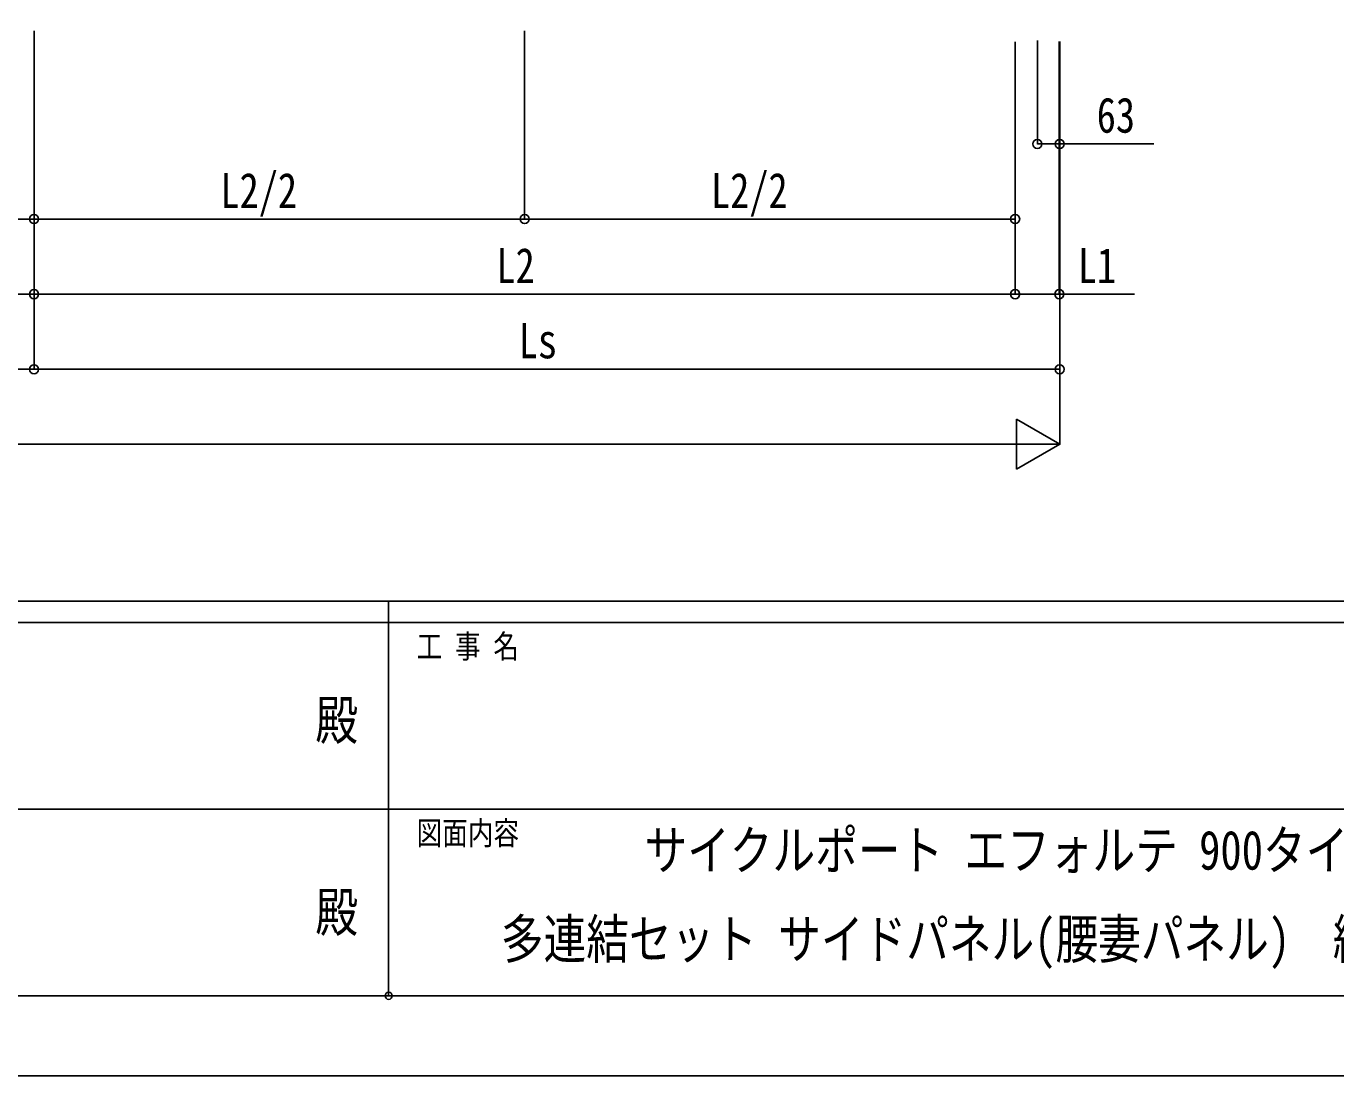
# Model space of a CAD drawing. Units: millimetres, scale not verified. Extents: x -12615 to 12615, y -8910 to 8910.
# Drawn here: x -1034 to 2650, y -8910 to -5958 of the extents above; entities that cross this region are included whole.
import ezdxf
from ezdxf.enums import TextEntityAlignment as Align

# ---------------------------------------------------------------- set-up
doc = ezdxf.new("R2010")
doc.units = ezdxf.units.MM
doc.header["$LTSCALE"] = 40
doc.header["$PDMODE"] = 32
doc.header["$PDSIZE"] = 20
for name, color, linetype in [('0-2_USER1', 3, 'Continuous'), ('0-6_YKK_D', 6, 'Continuous'), ('0-7_YKK_ZWAK', 7, 'Continuous')]:
    doc.layers.add(name, color=color, linetype=linetype)
doc.styles.add('ＭＳ ゴシック', font='')
doc.styles.get('ＭＳ ゴシック').set_extended_font_data('MS Gothic')

msp = doc.modelspace()

# ---------------------------------------------------------------- linework, layer by layer
at = {"layer": '0-6_YKK_D'}
for p, q in [((-1012.49, -5970.59), (-1012.49, -6923.87)), ((-1012.49, -5970.59), (-1012.49, -6923.87)), ((-1012.49, -5971.59), (-1012.49, -6712.63)), ((-1012.49, -5971.59), (-1012.49, -6712.63)), ((-1012.49, -6002.11), (-1012.49, -6501.38)), ((-1012.49, -6002.11), (-1012.49, -6501.38)), ((367.51, -5970.59), (367.51, -6501.38)), ((367.51, -5970.59), (367.51, -6501.38)), ((1747.51, -6002.11), (1747.51, -6501.38)), ((1747.51, -6003.79), (1747.51, -6712.63)), ((1747.51, -6004.79), (1747.51, -6712.63)), ((1810.01, -5998.08), (1810.01, -6290.14)), ((1871.51, -6001.19), (1871.51, -6712.63)), ((1873.01, -6001.19), (1873.01, -7134.33)), ((1873.01, -6291.98), (1873.01, -6288.14)), ((-1012.49, -6500.38), (-2444.49, -6500.38)), ((-1012.49, -6500.38), (367.51, -6500.38)), ((1747.51, -6500.38), (367.51, -6500.38)), ((1873.01, -6585.9), (1873.01, -6923.87)), ((-1012.49, -6711.63), (-3876.49, -6711.63)), ((-1012.49, -6711.63), (1747.51, -6711.63)), ((-1012.49, -6922.87), (-3876.49, -6922.87)), ((-1012.49, -6922.87), (1873.01, -6922.87)), ((1873.01, -7133.33), (1751.22, -7063.02)), ((1751.22, -7063.02), (1751.22, -7203.64)), ((-6621.37, -7133.33), (1732.38, -7133.33)), ((1873.01, -7133.33), (1629.44, -7133.33)), ((1873.01, -7133.33), (1751.22, -7203.64))]:
    msp.add_line(p, q, dxfattribs=at)
for points in [[(1810.01, -6289.14), (1873.01, -6289.14), (2137.41, -6289.14)], [(1747.51, -6711.63), (1871.51, -6711.63), (2083.51, -6711.63)]]:
    msp.add_lwpolyline(points, dxfattribs=at)
for centre in [(1810.01, -6289.14), (1873.01, -6289.14), (-1012.49, -6500.38), (-1012.49, -6500.38), (367.51, -6500.38), (367.51, -6500.38), (1747.51, -6500.38), (-1012.49, -6711.63), (-1012.49, -6711.63), (1747.51, -6711.63), (1747.51, -6711.63), (1871.51, -6711.63), (-1012.49, -6922.87), (-1012.49, -6922.87), (1873.01, -6922.87)]:
    msp.add_circle(centre, 12.75, dxfattribs=at)
at = {"layer": '0-7_YKK_ZWAK'}
for p, q in [((11685.06, -7575), (-11714.94, -7575)), ((-14.94, -7575), (-14.94, -8685)), ((-14.94, -7635), (-3914.94, -7635)), ((3885.06, -7635), (-14.94, -7635)), ((-3892.44, -8160), (-14.94, -8160)), ((-14.94, -8160), (3885.06, -8160)), ((-3914.94, -8685), (-14.94, -8685)), ((-14.94, -8685), (3885.06, -8685))]:
    msp.add_line(p, q, dxfattribs=at)
msp.add_lwpolyline([(-12615, -8910), (12615, -8910), (12615, 8910), (-12615, 8910)], close=True, dxfattribs=at)
msp.add_point((-14.94, -8685), dxfattribs=at)

# ---------------------------------------------------------------- texts
at = {"layer": '0-2_USER1', "style": 'ＭＳ ゴシック', "width": 0.8}
for s, p in [('サイクルポート エフォルテ 900タイプ', (704.94, -8363.23)), ('多連結セット サイドパネル(腰妻パネル)\u3000納まり図', (300.94, -8613.23))]:
    msp.add_text(s, height=110, dxfattribs=at).set_placement(p, align=Align.BOTTOM_LEFT)
at = {"layer": '0-6_YKK_D', "style": 'ＭＳ ゴシック', "width": 0.8}
for s, p in [('63', (1977.01, -6287.14)), ('L2/2', (-488.09, -6499.08)), ('L2/2', (891.91, -6499.08)), ('L2', (288.31, -6710.33)), ('L1', (1923.81, -6710.33)), ('Ls', (351.06, -6921.57))]:
    msp.add_text(s, height=98.97, dxfattribs=at).set_placement(p, align=Align.BOTTOM_LEFT)
at = {"layer": '0-7_YKK_ZWAK', "style": 'ＭＳ ゴシック', "width": 0.8}
for s, height, p in [('工 事 名', 65.98, (63.81, -7755)), ('殿', 110, (-221, -7997.5)), ('図面内容', 65.98, (63.81, -8280)), ('殿', 110, (-221, -8537.5))]:
    msp.add_text(s, height=height, dxfattribs=at).set_placement(p, align=Align.BOTTOM_LEFT)

doc.saveas('drawing.dxf')
